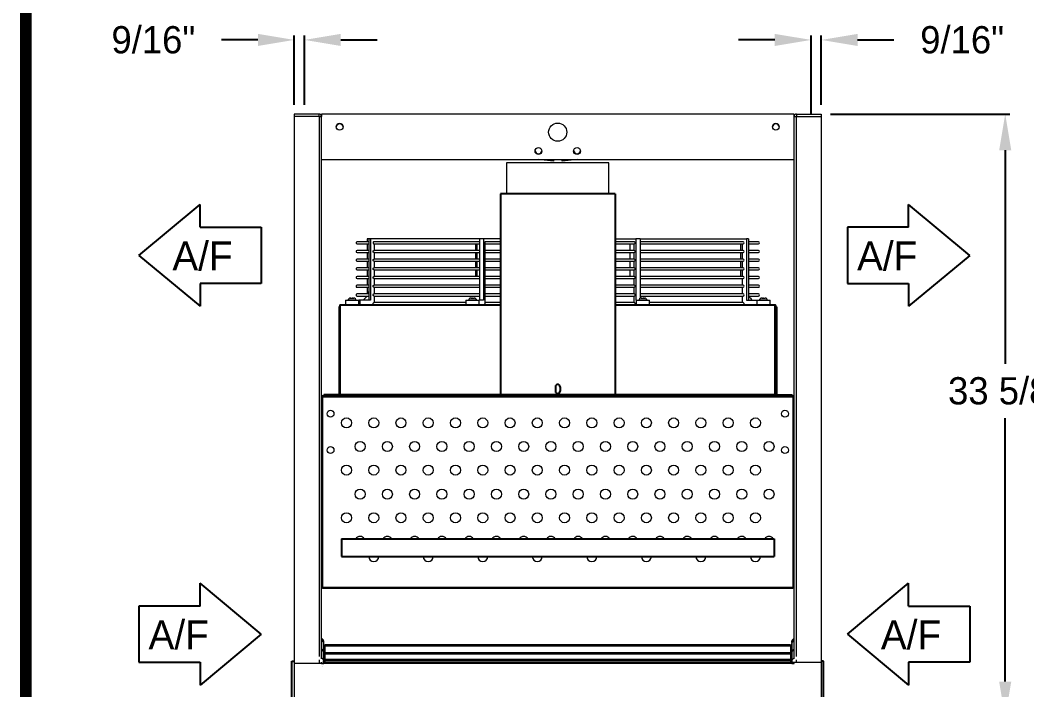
# Model space of a CAD drawing. Extents: x 6 to 271, y -23 to 146.
# Drawn here: x 10.7 to 66.1, y 44.9 to 81.7 of the extents above; entities that cross this region are included whole.
import ezdxf

# ---------------------------------------------------------------- set-up
doc = ezdxf.new("R2010")
doc.units = 0
doc.header["$MEASUREMENT"] = 0
doc.layers.get('0').update_dxf_attribs({"linetype": 'CONTINUOUS'})
doc.layers.get('Defpoints').update_dxf_attribs({"linetype": 'CONTINUOUS'})
doc.dimstyles.get("Standard").update_dxf_attribs({"dimtxt": 1.5, "dimasz": 2, "dimexe": 0.25, "dimexo": 0.5, "dimgap": 0.75, "dimtad": 0, "dimtih": 1, "dimtoh": 1, "dimdec": 4, "dimzin": 0, "dimdsep": 46, "dimlunit": 5, "dimtxsty": 'STANDARD', "dimcen": 0.125, "dimclrd": 1, "dimclre": 1, "dimclrt": 1, "dimadec": 0, "dimazin": 0, "dimtfac": 1, "dimtdec": 4, "dimtofl": 0, "dimtmove": 0, "dimatfit": 3, "dimfxl": 1, "dimfrac": 2, "dimtolj": 1, "dimtzin": 0, "dimarcsym": 0})

# ---------------------------------------------------------------- blocks, each defined once
blk = doc.blocks.new('Air Flow Arror')
for p, q in [((-1.543, 6.735), (-4.35, 3.368)), ((-1.543, 6.735), (1.263, 3.368)), ((-3.087, 3.368), (-4.35, 3.368)), ((-3.087, 3.368), (-3.087, 0)), ((0, 0), (0, 3.368)), ((0, 3.368), (1.263, 3.368)), ((-3.087, 0), (0, 0))]:
    blk.add_line(p, q)
blk.add_text('A/F', height=1.5938, rotation=90).set_placement((-0.712, 0.532))
blk = doc.blocks.new('099front')
at = {"color": 0, "ltscale": 7}
for p, q in [((59.351, 106.851), (53.039, 106.851)), ((53.039, 106.851), (53.039, 95.789)), ((59.351, 106.851), (59.351, 95.789)), ((56.07, 96.226), (56.07, 95.976)), ((56.32, 96.226), (56.32, 95.976)), ((53.039, 95.789), (59.351, 95.789))]:
    blk.add_line(p, q, dxfattribs=at)
for centre, start, end in [((56.195, 96.226), 0, 180), ((56.195, 95.976), 180, 0)]:
    blk.add_arc(centre, 0.125, start, end, dxfattribs=at)
blk = doc.blocks.new('*D24')
at = {"color": 7, "lineweight": -2}
for p, q in [((54.206, 77.078), (54.206, 80.907)), ((54.769, 77.078), (54.769, 80.907)), ((52.206, 80.657), (50.206, 80.657)), ((56.769, 80.657), (58.769, 80.657))]:
    blk.add_line(p, q, dxfattribs=at)
at = {"color": 7}
for points in [[(52.206, 80.99), (52.206, 80.324), (54.206, 80.657)], [(56.769, 80.99), (56.769, 80.324), (54.769, 80.657)]]:
    blk.add_solid(points, dxfattribs=at)
at = {"layer": 'Defpoints', "color": 0}
for p in [(54.206, 80.657), (54.206, 76.578), (54.769, 76.578)]:
    blk.add_point(p, dxfattribs=at)
at = {"color": 7, "insert": (62.519, 80.657), "char_height": 1.5, "attachment_point": 5}
blk.add_mtext('\\A1;9/16"', dxfattribs=at)
blk = doc.blocks.new('*D25')
at = {"color": 7, "lineweight": -2}
for p, q in [((25.769, 77.078), (25.769, 80.907)), ((26.331, 77.078), (26.331, 80.907)), ((23.769, 80.657), (21.769, 80.657)), ((28.331, 80.657), (30.331, 80.657))]:
    blk.add_line(p, q, dxfattribs=at)
at = {"color": 7}
for points in [[(23.769, 80.99), (23.769, 80.324), (25.769, 80.657)], [(28.331, 80.99), (28.331, 80.324), (26.331, 80.657)]]:
    blk.add_solid(points, dxfattribs=at)
at = {"layer": 'Defpoints', "color": 0}
for p in [(25.769, 80.657), (25.769, 76.578), (26.331, 76.578)]:
    blk.add_point(p, dxfattribs=at)
at = {"color": 7, "insert": (18.019, 80.657), "char_height": 1.5, "attachment_point": 5}
blk.add_mtext('\\A1;9/16"', dxfattribs=at)

msp = doc.modelspace()

# ---------------------------------------------------------------- linework, layer by layer
at = {"color": 0}
for p, q in [((54.20618, 76.57818), (54.20618, 77.71236)), ((55.26868, 76.57818), (65.13799, 76.57818)), ((64.88799, 74.57818), (64.88799, 62.82818)), ((17.2214, 68.79614), (20.58909, 71.60245)), ((20.58909, 70.33961), (20.58909, 71.60245)), ((20.58909, 70.33961), (23.95679, 70.33961)), ((23.95679, 70.33961), (23.95679, 67.25267)), ((17.2214, 68.79614), (20.58909, 65.98984)), ((23.95679, 67.25267), (20.58909, 67.25267)), ((20.58909, 67.25267), (20.58909, 65.98984)), ((64.88799, 45.32818), (64.88799, 59.82818)), ((28.36868, 53.19111), (52.16868, 53.19111)), ((28.36868, 53.19111), (28.36868, 52.21168)), ((52.16868, 53.19111), (52.16868, 52.21168)), ((28.36868, 52.21168), (52.16868, 52.21168)), ((56.20416, 47.93789), (59.57186, 50.7442)), ((59.57186, 49.48136), (59.57186, 50.7442)), ((59.57186, 49.48136), (62.93956, 49.48136)), ((62.93956, 49.48136), (62.93956, 46.39443)), ((56.20416, 47.93789), (59.57186, 45.13159)), ((25.64368, 43.45318), (25.64368, 46.45318)), ((25.64368, 46.45318), (25.76868, 46.45318)), ((54.89368, 46.45318), (54.76868, 46.45318)), ((54.89368, 43.45318), (54.89368, 46.45318)), ((62.93956, 46.39443), (59.57186, 46.39443)), ((59.57186, 46.39443), (59.57186, 45.13159))]:
    msp.add_line(p, q, dxfattribs=at)
at = {"color": 0, "linetype": 'Continuous', "lineweight": 15}
for p, q in [((25.76868, 76.57818), (25.76868, 76.44368)), ((27.13318, 76.57818), (25.76868, 76.57818)), ((27.13318, 76.44368), (25.76868, 76.44368)), ((25.76868, 76.44268), (25.76868, 43.46368)), ((27.13318, 76.44268), (25.76868, 76.44268)), ((27.13318, 76.44368), (27.13318, 76.57818)), ((27.13318, 76.44268), (27.26868, 76.44268)), ((27.13318, 76.44268), (27.13318, 46.71734)), ((53.26868, 76.57818), (27.26868, 76.57818)), ((27.26868, 76.57818), (27.26868, 76.44268)), ((27.26868, 46.58185), (27.26868, 76.44268)), ((53.26868, 76.44268), (53.26868, 76.57818)), ((53.26868, 76.44268), (53.40418, 76.44268)), ((53.26868, 46.58185), (53.26868, 76.44268)), ((53.40418, 76.57818), (53.40418, 76.44368)), ((53.40418, 76.57818), (54.76868, 76.57818)), ((53.40418, 76.44368), (54.76868, 76.44368)), ((53.40418, 76.44268), (54.76868, 76.44268)), ((53.40418, 46.71734), (53.40418, 76.44268)), ((54.76868, 76.57818), (54.76868, 76.44368)), ((54.76868, 76.44268), (54.76868, 43.46368)), ((27.26868, 74.07818), (53.26868, 74.07818)), ((43.08118, 73.88918), (37.45618, 73.88918)), ((40.02977, 73.98186), (39.195, 74.07818)), ((40.04088, 74.07818), (40.02977, 73.98186)), ((40.5076, 73.98186), (40.49648, 74.07818)), ((41.34236, 74.07818), (40.5076, 73.98186)), ((29.87504, 69.5483), (29.22857, 69.5483)), ((29.22857, 69.4283), (29.87504, 69.4283)), ((29.78166, 69.70318), (29.78166, 69.5483)), ((29.87504, 69.70318), (29.78166, 69.70318)), ((29.78166, 69.4283), (29.78166, 69.06963)), ((29.96841, 69.70318), (29.87504, 69.70318)), ((29.87504, 69.70318), (29.87504, 66.32218)), ((29.96841, 69.70318), (29.96841, 66.32218)), ((35.96349, 69.70318), (29.96841, 69.70318)), ((30.16482, 69.4283), (35.96349, 69.4283)), ((35.96349, 69.5483), (30.16488, 69.5483)), ((30.19384, 69.06963), (30.19384, 69.4283)), ((35.73807, 69.4283), (35.73807, 69.06963)), ((35.83144, 69.06963), (35.83144, 69.4283)), ((36.18892, 69.70318), (35.96349, 69.70318)), ((35.96349, 69.70318), (35.96349, 66.32218)), ((36.18892, 69.70318), (36.18892, 66.32218)), ((37.11243, 69.70318), (36.18892, 69.70318)), ((36.27027, 69.4283), (37.11243, 69.4283)), ((37.11243, 69.5483), (36.2704, 69.5483)), ((36.28229, 69.06963), (36.28229, 69.4283)), ((43.42493, 69.70318), (44.57387, 69.70318)), ((44.49355, 69.5483), (43.42493, 69.5483)), ((43.42493, 69.4283), (44.49355, 69.4283)), ((44.25507, 69.06963), (44.25507, 69.4283)), ((44.4805, 69.06963), (44.4805, 69.4283)), ((44.57387, 69.70318), (44.57387, 66.32218)), ((44.7993, 69.70318), (44.57387, 69.70318)), ((44.7993, 69.70318), (44.7993, 66.43027)), ((44.7993, 69.70318), (50.66233, 69.70318)), ((50.46842, 69.5483), (44.7993, 69.5483)), ((44.7993, 69.4283), (50.46842, 69.4283)), ((50.34352, 69.06963), (50.34352, 69.4283)), ((50.4369, 69.06963), (50.4369, 69.4283)), ((50.66233, 69.70318), (50.66233, 66.32218)), ((50.7557, 69.70318), (50.66233, 69.70318)), ((50.7557, 69.70318), (50.7557, 66.32218)), ((51.3088, 69.5483), (50.7557, 69.5483)), ((50.7557, 69.4283), (51.3088, 69.4283)), ((29.87504, 69.06963), (29.22857, 69.06963)), ((29.22857, 68.94963), (29.87504, 68.94963)), ((29.78166, 68.94963), (29.78166, 68.59096)), ((30.16482, 68.94963), (35.96349, 68.94963)), ((35.96349, 69.06963), (30.16488, 69.06963)), ((30.19384, 68.59096), (30.19384, 68.94963)), ((35.73807, 68.94963), (35.73807, 68.59096)), ((35.83144, 68.59096), (35.83144, 68.94963)), ((36.27027, 68.94963), (37.11243, 68.94963)), ((37.11243, 69.06963), (36.2704, 69.06963)), ((36.28229, 68.59096), (36.28229, 68.94963)), ((44.49355, 69.06963), (43.42493, 69.06963)), ((43.42493, 68.94963), (44.49355, 68.94963)), ((44.25507, 68.59096), (44.25507, 68.94963)), ((44.4805, 68.59096), (44.4805, 68.94963)), ((50.46842, 69.06963), (44.7993, 69.06963)), ((44.7993, 68.94963), (50.46842, 68.94963)), ((50.34352, 68.59096), (50.34352, 68.94963)), ((50.4369, 68.59096), (50.4369, 68.94963)), ((51.3088, 69.06963), (50.7557, 69.06963)), ((50.7557, 68.94963), (51.3088, 68.94963)), ((29.87504, 68.59096), (29.22857, 68.59096)), ((29.22857, 68.47097), (29.87504, 68.47097)), ((29.78166, 68.47097), (29.78166, 68.1123)), ((30.16482, 68.47097), (35.96349, 68.47097)), ((35.96349, 68.59096), (30.16488, 68.59096)), ((30.19384, 68.1123), (30.19384, 68.47097)), ((35.73807, 68.47097), (35.73807, 68.1123)), ((35.83144, 68.1123), (35.83144, 68.47097)), ((36.27027, 68.47097), (37.11243, 68.47097)), ((37.11243, 68.59096), (36.2704, 68.59096)), ((36.28229, 68.1123), (36.28229, 68.47097)), ((44.49355, 68.59096), (43.42493, 68.59096)), ((43.42493, 68.47097), (44.49355, 68.47097)), ((44.25507, 68.1123), (44.25507, 68.47097)), ((44.4805, 68.1123), (44.4805, 68.47097)), ((50.46842, 68.59096), (44.7993, 68.59096)), ((44.7993, 68.47097), (50.46842, 68.47097)), ((50.34352, 68.1123), (50.34352, 68.47097)), ((50.4369, 68.1123), (50.4369, 68.47097)), ((51.3088, 68.59096), (50.7557, 68.59096)), ((50.7557, 68.47097), (51.3088, 68.47097)), ((29.87504, 68.1123), (29.22857, 68.1123)), ((29.22857, 67.9923), (29.87504, 67.9923)), ((29.87504, 67.63363), (29.22857, 67.63363)), ((29.78166, 67.9923), (29.78166, 67.63363)), ((30.16482, 67.9923), (35.96349, 67.9923)), ((35.96349, 68.1123), (30.16488, 68.1123)), ((35.96349, 67.63363), (30.16488, 67.63363)), ((30.19384, 67.63363), (30.19384, 67.9923)), ((35.73807, 67.9923), (35.73807, 67.63363)), ((35.83144, 67.63363), (35.83144, 67.9923)), ((36.27027, 67.9923), (37.11243, 67.9923)), ((37.11243, 68.1123), (36.2704, 68.1123)), ((37.11243, 67.63363), (36.2704, 67.63363)), ((36.28229, 67.63363), (36.28229, 67.9923)), ((44.49355, 68.1123), (43.42493, 68.1123)), ((43.42493, 67.9923), (44.49355, 67.9923)), ((44.49355, 67.63363), (43.42493, 67.63363)), ((44.25507, 67.63363), (44.25507, 67.9923)), ((44.4805, 67.63363), (44.4805, 67.9923)), ((50.46842, 68.1123), (44.7993, 68.1123)), ((44.7993, 67.9923), (50.46842, 67.9923)), ((50.46842, 67.63363), (44.7993, 67.63363)), ((50.34352, 67.63363), (50.34352, 67.9923)), ((50.4369, 67.63363), (50.4369, 67.9923)), ((51.3088, 68.1123), (50.7557, 68.1123)), ((50.7557, 67.9923), (51.3088, 67.9923)), ((51.3088, 67.63363), (50.7557, 67.63363)), ((29.22857, 67.51363), (29.87504, 67.51363)), ((29.87504, 67.15497), (29.22857, 67.15497)), ((29.22857, 67.03497), (29.87504, 67.03497)), ((29.78166, 67.51363), (29.78166, 67.15497)), ((29.78166, 67.03497), (29.78166, 66.6763)), ((30.16482, 67.51363), (35.96349, 67.51363)), ((30.16482, 67.03497), (35.96349, 67.03497)), ((35.96349, 67.15497), (30.16488, 67.15497)), ((30.19384, 67.15497), (30.19384, 67.51363)), ((30.19384, 66.6763), (30.19384, 67.03497)), ((36.27027, 67.51363), (37.11243, 67.51363)), ((36.27027, 67.03497), (37.11243, 67.03497)), ((37.11243, 67.15497), (36.2704, 67.15497)), ((36.28229, 67.15497), (36.28229, 67.51363)), ((36.28229, 66.6763), (36.28229, 67.03497)), ((43.42493, 67.51363), (44.49355, 67.51363)), ((44.49355, 67.15497), (43.42493, 67.15497)), ((43.42493, 67.03497), (44.49355, 67.03497)), ((44.4805, 67.15497), (44.4805, 67.51363)), ((44.4805, 66.6763), (44.4805, 67.03497)), ((44.7993, 67.51363), (50.46842, 67.51363)), ((50.46842, 67.15497), (44.7993, 67.15497)), ((44.7993, 67.03497), (50.46842, 67.03497)), ((50.4369, 67.15497), (50.4369, 67.51363)), ((50.4369, 66.6763), (50.4369, 67.03497)), ((50.7557, 67.51363), (51.3088, 67.51363)), ((51.3088, 67.15497), (50.7557, 67.15497)), ((50.7557, 67.03497), (51.3088, 67.03497)), ((29.87504, 66.6763), (29.22857, 66.6763)), ((29.22857, 66.5563), (29.87504, 66.5563)), ((30.16482, 66.5563), (35.96349, 66.5563)), ((35.96349, 66.6763), (30.16488, 66.6763)), ((30.19384, 66.19764), (30.19384, 66.5563)), ((36.27027, 66.5563), (37.11243, 66.5563)), ((37.11243, 66.6763), (36.2704, 66.6763)), ((36.28229, 66.19764), (36.28229, 66.5563)), ((44.49355, 66.6763), (43.42493, 66.6763)), ((43.42493, 66.5563), (44.49355, 66.5563)), ((44.4805, 66.19764), (44.4805, 66.5563)), ((50.46842, 66.6763), (44.7993, 66.6763)), ((44.7993, 66.5563), (50.46842, 66.5563)), ((50.4369, 66.19764), (50.4369, 66.5563)), ((51.3088, 66.6763), (50.7557, 66.6763)), ((50.7557, 66.5563), (51.3088, 66.5563)), ((28.26868, 65.95318), (28.21868, 65.95318)), ((28.21868, 65.95318), (28.21868, 61.12918)), ((28.26868, 66.02718), (28.26868, 66.02938)), ((28.31868, 66.02718), (28.26868, 66.02718)), ((28.26868, 66.02718), (28.26868, 66.02618)), ((28.26868, 66.02618), (28.26868, 65.95318)), ((28.26868, 65.95318), (28.26868, 61.12918)), ((28.31748, 66.07818), (28.31968, 66.07818)), ((37.11243, 66.07818), (28.31968, 66.07818)), ((28.31968, 66.02718), (28.31968, 66.07818)), ((37.11243, 66.02718), (28.31968, 66.02718)), ((28.31968, 61.12918), (28.31968, 66.02718)), ((28.58216, 66.32218), (29.09237, 66.32218)), ((29.16991, 66.32318), (28.73241, 66.32318)), ((28.85641, 66.44718), (28.85656, 66.44718)), ((28.85929, 66.44718), (28.85656, 66.44718)), ((28.85929, 66.44718), (28.8698, 66.44718)), ((28.88048, 66.44718), (28.8698, 66.44718)), ((28.88048, 66.44718), (28.95652, 66.44718)), ((28.96807, 66.44718), (28.95652, 66.44718)), ((28.97435, 66.44718), (28.96807, 66.44718)), ((28.97435, 66.44718), (28.99972, 66.44718)), ((29.01426, 66.44718), (28.99972, 66.44718)), ((29.01426, 66.44718), (29.04591, 66.44718)), ((29.09237, 66.32218), (29.32016, 66.32218)), ((29.38544, 66.32218), (29.32016, 66.32218)), ((29.38544, 66.32218), (29.38544, 66.07818)), ((29.96841, 66.32218), (29.38544, 66.32218)), ((35.21181, 66.19764), (30.16488, 66.19764)), ((35.21181, 66.32218), (35.72202, 66.32218)), ((35.79956, 66.32318), (35.36206, 66.32318)), ((35.48606, 66.44718), (35.51771, 66.44718)), ((35.53225, 66.44718), (35.51771, 66.44718)), ((35.53225, 66.44718), (35.55762, 66.44718)), ((35.5639, 66.44718), (35.55762, 66.44718)), ((35.57545, 66.44718), (35.5639, 66.44718)), ((35.57545, 66.44718), (35.65149, 66.44718)), ((35.66217, 66.44718), (35.65149, 66.44718)), ((35.66217, 66.44718), (35.67268, 66.44718)), ((35.67541, 66.44718), (35.67268, 66.44718)), ((35.67541, 66.44718), (35.67556, 66.44718)), ((35.72202, 66.32218), (35.94981, 66.32218)), ((36.18892, 66.32218), (35.94981, 66.32218)), ((37.11243, 66.19764), (36.2704, 66.19764)), ((44.49355, 66.19764), (43.42493, 66.19764)), ((52.21768, 66.07818), (43.42493, 66.07818)), ((52.21768, 66.02718), (43.42493, 66.02718)), ((44.57387, 66.32218), (44.58755, 66.32218)), ((44.58755, 66.32218), (45.09776, 66.32218)), ((44.75445, 66.32318), (44.7378, 66.32318)), ((45.1753, 66.32318), (44.75445, 66.32318)), ((44.8618, 66.44718), (44.86196, 66.44718)), ((44.86469, 66.44718), (44.86196, 66.44718)), ((44.86469, 66.44718), (44.87519, 66.44718)), ((44.88587, 66.44718), (44.87519, 66.44718)), ((44.88587, 66.44718), (44.96191, 66.44718)), ((44.97347, 66.44718), (44.96191, 66.44718)), ((44.97975, 66.44718), (44.97347, 66.44718)), ((44.97975, 66.44718), (45.00511, 66.44718)), ((45.01965, 66.44718), (45.00511, 66.44718)), ((45.01965, 66.44718), (45.0513, 66.44718)), ((45.09776, 66.32218), (45.32555, 66.32218)), ((50.46842, 66.19764), (45.32555, 66.19764)), ((50.66233, 66.32218), (51.21721, 66.32218)), ((51.21721, 66.32218), (51.72742, 66.32218)), ((51.50249, 66.32318), (51.36746, 66.32318)), ((51.49146, 66.44718), (51.5231, 66.44718)), ((51.80496, 66.32318), (51.50249, 66.32318)), ((51.53764, 66.44718), (51.5231, 66.44718)), ((51.53764, 66.44718), (51.56301, 66.44718)), ((51.56929, 66.44718), (51.56301, 66.44718)), ((51.58085, 66.44718), (51.56929, 66.44718)), ((51.58085, 66.44718), (51.65689, 66.44718)), ((51.66757, 66.44718), (51.65689, 66.44718)), ((51.66757, 66.44718), (51.67807, 66.44718)), ((51.6808, 66.44718), (51.67807, 66.44718)), ((51.6808, 66.44718), (51.68096, 66.44718)), ((51.72742, 66.32218), (51.95521, 66.32218)), ((52.21768, 66.02718), (52.21768, 66.07818)), ((52.21768, 66.07818), (52.21988, 66.07818)), ((52.21768, 61.12918), (52.21768, 66.02718)), ((52.21868, 66.02718), (52.26868, 66.02718)), ((52.26868, 66.02938), (52.26868, 66.02718)), ((52.26868, 66.02618), (52.26868, 66.02718)), ((52.26868, 66.02618), (52.26868, 65.95318)), ((52.26868, 65.95318), (52.26868, 61.12918)), ((52.26868, 65.95318), (52.31868, 65.95318)), ((52.31868, 65.95318), (52.31868, 61.12918)), ((27.26868, 61.01468), (27.33268, 61.01468)), ((27.33168, 61.01418), (27.26868, 61.01418)), ((27.33168, 61.01418), (27.33168, 50.51718)), ((27.33168, 61.01418), (27.33268, 61.01418)), ((27.33218, 61.07818), (27.33218, 61.01568)), ((27.33218, 61.07818), (28.20518, 61.07818)), ((27.33218, 61.01568), (28.20518, 61.01568)), ((27.33268, 61.01418), (27.33268, 61.01518)), ((27.33268, 61.01518), (28.33118, 61.01518)), ((27.33268, 61.01418), (27.33268, 50.51718)), ((27.33268, 61.01418), (53.20468, 61.01418)), ((27.39368, 61.12818), (27.39368, 61.07818)), ((28.21768, 61.12818), (27.39368, 61.12818)), ((28.21768, 61.07818), (28.20518, 61.07818)), ((28.20518, 61.01568), (28.20518, 61.07818)), ((28.21768, 61.07818), (28.21768, 61.12818)), ((28.21868, 61.12918), (28.26868, 61.12918)), ((28.31968, 61.12918), (28.26868, 61.12918)), ((28.26868, 61.07818), (28.26868, 61.01418)), ((28.26868, 61.07818), (28.31968, 61.07818)), ((28.31968, 61.12918), (28.31968, 61.12818)), ((52.21768, 61.12918), (28.31968, 61.12918)), ((28.31968, 61.07818), (28.31968, 61.12818)), ((28.31968, 61.12818), (52.21768, 61.12818)), ((28.31968, 61.07818), (28.33118, 61.07818)), ((28.33118, 61.01518), (28.33118, 61.07818)), ((28.33118, 61.07818), (52.20618, 61.07818)), ((52.20618, 61.07818), (52.21768, 61.07818)), ((52.20618, 61.07818), (52.20618, 61.01518)), ((52.20618, 61.01518), (53.20468, 61.01518)), ((52.21768, 61.12818), (52.21768, 61.12918)), ((52.26868, 61.12918), (52.21768, 61.12918)), ((52.21768, 61.07818), (52.21768, 61.12818)), ((52.21768, 61.07818), (52.26868, 61.07818)), ((52.26868, 61.12918), (52.31868, 61.12918)), ((52.26868, 61.07818), (52.26868, 61.01418)), ((52.31968, 61.12818), (52.31968, 61.07818)), ((52.31968, 61.12818), (53.14368, 61.12818)), ((52.31968, 61.07818), (52.33218, 61.07818)), ((52.33218, 61.07818), (52.33218, 61.01568)), ((53.20518, 61.07818), (52.33218, 61.07818)), ((53.20518, 61.01568), (52.33218, 61.01568)), ((53.14368, 61.12818), (53.14368, 61.07818)), ((53.20468, 61.01518), (53.20468, 61.01418)), ((53.20468, 61.01468), (53.26868, 61.01468)), ((53.20468, 61.01418), (53.20468, 50.51718)), ((53.20468, 61.01418), (53.20568, 61.01418)), ((53.20518, 61.01568), (53.20518, 61.07818)), ((53.20568, 61.01418), (53.20568, 50.51718)), ((53.26868, 61.01418), (53.20568, 61.01418)), ((27.33168, 50.51718), (27.26868, 50.51718)), ((27.33168, 50.51718), (27.33268, 50.51718)), ((27.33268, 50.51718), (27.33268, 50.51618)), ((27.33268, 50.51718), (53.20468, 50.51718)), ((27.33268, 50.45318), (27.33268, 50.51618)), ((53.20468, 50.51618), (27.33268, 50.51618)), ((53.20468, 50.45318), (27.33268, 50.45318)), ((53.20468, 50.51618), (53.20468, 50.51718)), ((53.20468, 50.51718), (53.20568, 50.51718)), ((53.20468, 50.45318), (53.20468, 50.51618)), ((53.26868, 50.51718), (53.20568, 50.51718)), ((27.26868, 47.70993), (27.37508, 47.60354)), ((53.26868, 47.70993), (53.16228, 47.60354)), ((27.37508, 47.52055), (27.26868, 47.62694)), ((27.26868, 47.58185), (27.37508, 47.47547)), ((27.37508, 47.02055), (27.26868, 47.12694)), ((27.3749, 47.47565), (27.39368, 47.47565)), ((27.37508, 47.52055), (27.37508, 47.60354)), ((27.37508, 47.02055), (27.37508, 47.47547)), ((27.39368, 47.47565), (27.39368, 47.55865)), ((27.39368, 47.43057), (27.39368, 47.47565)), ((27.39368, 46.97565), (27.39368, 47.43057)), ((27.39468, 47.55865), (27.39468, 47.55762)), ((27.39468, 46.96752), (27.39468, 47.55762)), ((53.07968, 47.34963), (27.45768, 47.34963)), ((27.45768, 47.34963), (27.45768, 47.34248)), ((53.07968, 47.34248), (27.45768, 47.34248)), ((27.45768, 47.34248), (27.45768, 47.27744)), ((53.07968, 47.27744), (27.45768, 47.27744)), ((27.45768, 47.27744), (27.45768, 46.96648)), ((53.07968, 47.34963), (53.07968, 47.34248)), ((53.07968, 47.34248), (53.07968, 47.27744)), ((53.07968, 47.27744), (53.07968, 46.91848)), ((53.14368, 47.28564), (53.08068, 47.28564)), ((53.08068, 47.27849), (53.08068, 47.28564)), ((53.08068, 47.27849), (53.14368, 47.27849)), ((53.14268, 47.55865), (53.14268, 47.55762)), ((53.14268, 47.55762), (53.14268, 47.28564)), ((53.14368, 47.47565), (53.14368, 47.55865)), ((53.14368, 47.47565), (53.16247, 47.47565)), ((53.14368, 47.47565), (53.14368, 47.43057)), ((53.14368, 46.97565), (53.14368, 47.43057)), ((53.16228, 47.52055), (53.26868, 47.62694)), ((53.16228, 47.52055), (53.16228, 47.60354)), ((53.26868, 47.58185), (53.16228, 47.47547)), ((53.16228, 47.02055), (53.16228, 47.47547)), ((53.16228, 47.02055), (53.26868, 47.12694)), ((27.13318, 46.52957), (27.13318, 46.33221)), ((27.26868, 47.08185), (27.37508, 46.97547)), ((27.37508, 46.52055), (27.26868, 46.62694)), ((27.3749, 46.97565), (27.39368, 46.97565)), ((27.37508, 46.52055), (27.37508, 46.97547)), ((27.39368, 46.93057), (27.39368, 46.97565)), ((27.39368, 46.96752), (27.45768, 46.96752)), ((27.39368, 46.96648), (27.45768, 46.96648)), ((27.39368, 46.47565), (27.39368, 46.93057)), ((27.39368, 46.53637), (27.45768, 46.53637)), ((27.39368, 46.53534), (27.45768, 46.53534)), ((53.07968, 46.91848), (27.45768, 46.91848)), ((27.45768, 46.91848), (27.45768, 46.91133)), ((53.07968, 46.91133), (27.45768, 46.91133)), ((27.45768, 46.91133), (27.45768, 46.84629)), ((53.07968, 46.84629), (27.45768, 46.84629)), ((27.45768, 46.84629), (27.45768, 46.54635)), ((53.07968, 46.54635), (27.45768, 46.54635)), ((27.45768, 46.54635), (27.45768, 46.5392)), ((53.07968, 46.5392), (27.45768, 46.5392)), ((27.45768, 46.5392), (27.45768, 46.47416)), ((53.07968, 46.91848), (53.07968, 46.91133)), ((53.07968, 46.91133), (53.07968, 46.84629)), ((53.07968, 46.84629), (53.07968, 46.54635)), ((53.07968, 46.54635), (53.07968, 46.5392)), ((53.07968, 46.5392), (53.07968, 46.47416)), ((53.14368, 46.85449), (53.08068, 46.85449)), ((53.08068, 46.84734), (53.08068, 46.85449)), ((53.08068, 46.84734), (53.14368, 46.84734)), ((53.14368, 46.97565), (53.16247, 46.97565)), ((53.14368, 46.97565), (53.14368, 46.93057)), ((53.14368, 46.47565), (53.14368, 46.93057)), ((53.26868, 47.08185), (53.16228, 46.97547)), ((53.16228, 46.52055), (53.16228, 46.97547)), ((53.16228, 46.52055), (53.26868, 46.62694)), ((53.40418, 46.37117), (53.40418, 46.52957)), ((53.14268, 46.33221), (25.76868, 46.33221)), ((27.26868, 46.33016), (27.26868, 46.39409)), ((27.26868, 46.33016), (27.31868, 46.33016)), ((27.31868, 46.33016), (27.31868, 46.3441)), ((27.31868, 46.16424), (27.31968, 46.16424)), ((27.31868, 46.1632), (27.31968, 46.1632)), ((53.21768, 46.33098), (27.31968, 46.33098)), ((27.31968, 46.33016), (27.31968, 46.33098)), ((53.21768, 46.33016), (27.31968, 46.33016)), ((27.33089, 46.33189), (27.37508, 46.37608)), ((27.33118, 46.33119), (27.39368, 46.33119)), ((27.33118, 46.33119), (27.33118, 46.33098)), ((27.3749, 46.47565), (27.39368, 46.47565)), ((27.37508, 46.37608), (27.37508, 46.47547)), ((27.39368, 46.43057), (27.39368, 46.47565)), ((27.39368, 46.33119), (27.39368, 46.43057)), ((27.39368, 46.33119), (27.39368, 46.33098)), ((27.39468, 46.33119), (27.39468, 46.33221)), ((53.14268, 46.33119), (27.39468, 46.33119)), ((27.39468, 46.33119), (27.39468, 46.33098)), ((53.07968, 46.47416), (27.45768, 46.47416)), ((27.45768, 46.47416), (27.45768, 46.37832)), ((53.07968, 46.37832), (27.45768, 46.37832)), ((27.45768, 46.37832), (27.45768, 46.37117)), ((54.76868, 46.37117), (27.45768, 46.37117)), ((27.45768, 46.37117), (27.45768, 46.33221)), ((53.07968, 46.47416), (53.07968, 46.37832)), ((53.07968, 46.37832), (53.07968, 46.37117)), ((53.07968, 46.37117), (53.07968, 46.33221)), ((53.14368, 46.48236), (53.08068, 46.48236)), ((53.08068, 46.47521), (53.08068, 46.48236)), ((53.08068, 46.47521), (53.14368, 46.47521)), ((53.14268, 46.33119), (53.14268, 46.33221)), ((53.14268, 46.33098), (53.14268, 46.33119)), ((53.14368, 46.47565), (53.16247, 46.47565)), ((53.14368, 46.47565), (53.14368, 46.43057)), ((53.14368, 46.33119), (53.14368, 46.43057)), ((53.14368, 46.33119), (53.20618, 46.33119)), ((53.14368, 46.33098), (53.14368, 46.33119)), ((53.16228, 46.37608), (53.16228, 46.47547)), ((53.20647, 46.33189), (53.16228, 46.37608)), ((53.20618, 46.33098), (53.20618, 46.33119)), ((53.21768, 46.3431), (53.21768, 46.33098)), ((53.21768, 46.33016), (53.21768, 46.33098)), ((53.21868, 46.33016), (53.21868, 46.3441)), ((53.21868, 46.33016), (53.26868, 46.33016)), ((53.26868, 46.33016), (53.26868, 46.39409))]:
    msp.add_line(p, q, dxfattribs=at)
at = {"color": 0, "const_width": 0.63999}
msp.add_lwpolyline([(11.00839, -18.24898), (267.00583, -18.24898), (267.00583, 141.74942), (11.00839, 141.74942), (11.00839, -18.24898)], dxfattribs=at)
at = {"color": 0, "linetype": 'Continuous', "lineweight": 15, "flags": 128}
for points in [[(44.49355, 69.5483), (44.49361, 69.5483), (44.50288, 69.54312), (44.51056, 69.52859), (44.51534, 69.50719), (44.51641, 69.48257), (44.51357, 69.45892), (44.50732, 69.44028), (44.49872, 69.42984), (44.49355, 69.4283)], [(44.49355, 69.06963), (44.4978, 69.06859), (44.50617, 69.05976), (44.51259, 69.04318), (44.51606, 69.02142), (44.51606, 68.99784), (44.51259, 68.97608), (44.50617, 68.9595), (44.4978, 68.95067), (44.49355, 68.94963)], [(44.49355, 68.59096), (44.4978, 68.58993), (44.50617, 68.58109), (44.51259, 68.56451), (44.51606, 68.54275), (44.51606, 68.51917), (44.51259, 68.49742), (44.50617, 68.48084), (44.4978, 68.472), (44.49355, 68.47097)], [(44.49355, 68.1123), (44.4978, 68.11126), (44.50617, 68.10242), (44.51259, 68.08585), (44.51606, 68.06409), (44.51606, 68.04051), (44.51259, 68.01875), (44.50617, 68.00217), (44.4978, 67.99334), (44.49355, 67.9923)], [(44.49355, 67.63363), (44.4978, 67.63259), (44.50617, 67.62376), (44.51259, 67.60718), (44.51606, 67.58542), (44.51606, 67.56184), (44.51259, 67.54008), (44.50617, 67.52351), (44.4978, 67.51467), (44.49355, 67.51363)], [(44.49355, 67.15497), (44.4978, 67.15393), (44.50617, 67.14509), (44.51259, 67.12852), (44.51606, 67.10676), (44.51606, 67.08318), (44.51259, 67.06142), (44.50617, 67.04484), (44.4978, 67.03601), (44.49355, 67.03497)], [(29.87504, 66.8211), (29.83648, 66.70485), (29.82451, 66.6763)], [(44.49355, 66.6763), (44.4978, 66.67526), (44.50617, 66.66643), (44.51259, 66.64985), (44.51606, 66.62809), (44.51606, 66.60451), (44.51259, 66.58275), (44.50617, 66.56618), (44.4978, 66.55734), (44.49355, 66.5563)], [(44.49355, 66.19764), (44.49806, 66.19647), (44.5065, 66.18719), (44.51288, 66.17004), (44.51618, 66.14774), (44.5159, 66.12383), (44.5145, 66.11306)]]:
    msp.add_lwpolyline(points, dxfattribs=at)
at = {"color": 0, "linetype": 'Continuous', "lineweight": 15}
for centre, radius in [((28.26868, 75.87789), 0.1875), ((40.26868, 75.57818), 0.5), ((52.26868, 75.87789), 0.1875), ((39.20757, 74.54061), 0.1875), ((41.32979, 74.54061), 0.1875), ((27.76868, 60.07818), 0.1875), ((28.64368, 59.57068), 0.275), ((30.14368, 59.57068), 0.275), ((31.64368, 59.57068), 0.275), ((33.14368, 59.57068), 0.275), ((34.64368, 59.57068), 0.275), ((36.14368, 59.57068), 0.275), ((37.64368, 59.57068), 0.275), ((39.14368, 59.57068), 0.275), ((40.64368, 59.57068), 0.275), ((42.14368, 59.57068), 0.275), ((43.64368, 59.57068), 0.275), ((45.14368, 59.57068), 0.275), ((46.64368, 59.57068), 0.275), ((48.14368, 59.57068), 0.275), ((49.64368, 59.57068), 0.275), ((51.14368, 59.57068), 0.275), ((52.76868, 60.07818), 0.1875), ((27.76868, 58.07818), 0.1875), ((29.39368, 58.27168), 0.275), ((30.89368, 58.27168), 0.275), ((32.39368, 58.27168), 0.275), ((33.89368, 58.27168), 0.275), ((35.39368, 58.27168), 0.275), ((36.89368, 58.27168), 0.275), ((38.39368, 58.27168), 0.275), ((39.89368, 58.27168), 0.275), ((41.39368, 58.27168), 0.275), ((42.89368, 58.27168), 0.275), ((44.39368, 58.27168), 0.275), ((45.89368, 58.27168), 0.275), ((47.39368, 58.27168), 0.275), ((48.89368, 58.27168), 0.275), ((50.39368, 58.27168), 0.275), ((51.89368, 58.27168), 0.275), ((52.76868, 58.07818), 0.1875), ((28.64368, 56.97268), 0.275), ((30.14368, 56.97268), 0.275), ((31.64368, 56.97268), 0.275), ((33.14368, 56.97268), 0.275), ((34.64368, 56.97268), 0.275), ((36.14368, 56.97268), 0.275), ((37.64368, 56.97268), 0.275), ((39.14368, 56.97268), 0.275), ((40.64368, 56.97268), 0.275), ((42.14368, 56.97268), 0.275), ((43.64368, 56.97268), 0.275), ((45.14368, 56.97268), 0.275), ((46.64368, 56.97268), 0.275), ((48.14368, 56.97268), 0.275), ((49.64368, 56.97268), 0.275), ((51.14368, 56.97268), 0.275), ((29.39368, 55.64668), 0.275), ((30.89368, 55.64668), 0.275), ((32.39368, 55.64668), 0.275), ((33.89368, 55.64668), 0.275), ((35.39368, 55.64668), 0.275), ((36.89368, 55.64668), 0.275), ((38.39368, 55.64668), 0.275), ((39.89368, 55.64668), 0.275), ((41.39368, 55.64668), 0.275), ((42.89368, 55.64668), 0.275), ((44.39368, 55.64668), 0.275), ((45.89368, 55.64668), 0.275), ((47.39368, 55.64668), 0.275), ((48.89368, 55.64668), 0.275), ((50.39368, 55.64668), 0.275), ((51.89368, 55.64668), 0.275), ((28.64368, 54.34768), 0.275), ((30.14368, 54.34768), 0.275), ((31.64368, 54.34768), 0.275), ((33.14368, 54.34768), 0.275), ((34.64368, 54.34768), 0.275), ((36.14368, 54.34768), 0.275), ((37.64368, 54.34768), 0.275), ((39.14368, 54.34768), 0.275), ((40.64368, 54.34768), 0.275), ((42.14368, 54.34768), 0.275), ((43.64368, 54.34768), 0.275), ((45.14368, 54.34768), 0.275), ((46.64368, 54.34768), 0.275), ((48.14368, 54.34768), 0.275), ((49.64368, 54.34768), 0.275), ((51.14368, 54.34768), 0.275)]:
    msp.add_circle(centre, radius, dxfattribs=at)
for centre, radius, start, end in [((27.13318, 76.44268), 0.1355, 0, 90), ((27.13318, 76.44268), 0.001, 0, 90), ((53.40418, 76.44268), 0.1355, 90, 180), ((53.40418, 76.44268), 0.001, 90, 180), ((28.26868, 75.84223), 0.1875, 5.456907, 174.543093), ((52.26868, 75.84223), 0.1875, 5.456907, 174.543093), ((39.20801, 74.58), 0.1875, 185.39537, 353.33583), ((41.32936, 74.58), 0.1875, 186.66417, 354.60463), ((29.22857, 69.4883), 0.06, 90, 270), ((50.46525, 69.4883), 0.06008, 273.026422, 86.973578), ((51.3088, 69.4883), 0.06, 270, 90), ((29.22857, 69.00963), 0.06, 90, 270), ((50.46512, 69.00963), 0.06009, 273.144993, 86.855007), ((51.3088, 69.00963), 0.06, 270, 90), ((29.22857, 68.53096), 0.06, 90, 270), ((50.46512, 68.53096), 0.06009, 273.143432, 86.856568), ((51.3088, 68.53096), 0.06, 270, 90), ((29.22857, 68.0523), 0.06, 90, 270), ((29.22857, 67.57363), 0.06, 90, 270), ((50.46512, 68.0523), 0.06009, 273.144993, 86.855007), ((50.46512, 67.57363), 0.06009, 273.143432, 86.856568), ((51.3088, 68.0523), 0.06, 270, 90), ((51.3088, 67.57363), 0.06, 270, 90), ((29.22857, 67.09497), 0.06, 90, 270), ((50.46512, 67.09497), 0.06009, 273.144993, 86.855007), ((51.3088, 67.09497), 0.06, 270, 90), ((29.22857, 66.6163), 0.06, 90, 270), ((28.90838, 67.07718), 1, 310.97463, 328.608789), ((50.46512, 66.6163), 0.06009, 273.144993, 86.855007), ((51.62898, 67.07718), 1, 211.391211, 229.02537), ((51.3088, 66.6163), 0.06, 270, 90), ((28.31748, 66.02938), 0.0488, 90, 180), ((28.85641, 66.32318), 0.124, 90, 180), ((29.04591, 66.32318), 0.124, 0, 90), ((35.48606, 66.32318), 0.124, 90, 180), ((35.67556, 66.32318), 0.124, 0, 90), ((44.8618, 66.32318), 0.124, 90, 180), ((45.0513, 66.32318), 0.124, 0, 90), ((50.46493, 66.13815), 0.05959, 335.099511, 86.648296), ((51.49146, 66.32318), 0.124, 90, 180), ((51.68096, 66.32318), 0.124, 0, 90), ((52.21988, 66.02938), 0.0488, 0, 90), ((27.33218, 61.01468), 0.0635, 90, 180), ((27.33218, 61.01468), 0.001, 90, 180), ((28.20518, 61.01468), 0.0635, 0, 90), ((28.20518, 61.01468), 0.001, 30, 90), ((28.21768, 61.12918), 0.001, 270, 0), ((28.21768, 61.12918), 0.051, 270, 0), ((52.31968, 61.12918), 0.051, 180, 270), ((52.33218, 61.01468), 0.0635, 90, 180), ((52.31968, 61.12918), 0.001, 180, 270), ((52.33218, 61.01468), 0.001, 90, 150), ((53.20518, 61.01468), 0.0635, 0, 90), ((53.20518, 61.01468), 0.001, 0, 90), ((29.39368, 53.04868), 0.275, 31.192083, 148.807917), ((30.89368, 53.04868), 0.275, 31.192083, 148.807917), ((32.39368, 53.04868), 0.275, 31.192083, 148.807917), ((33.89368, 53.04868), 0.275, 31.192083, 148.807917), ((35.39368, 53.04868), 0.275, 31.192083, 148.807917), ((36.89368, 53.04868), 0.275, 31.192083, 148.807917), ((38.39368, 53.04868), 0.275, 31.192083, 148.807917), ((39.89368, 53.04868), 0.275, 31.192083, 148.807917), ((41.39368, 53.04868), 0.275, 31.192083, 148.807917), ((42.89368, 53.04868), 0.275, 31.192083, 148.807917), ((44.39368, 53.04868), 0.275, 31.192083, 148.807917), ((45.89368, 53.04868), 0.275, 31.192083, 148.807917), ((47.39368, 53.04868), 0.275, 31.192083, 148.807917), ((48.89368, 53.04868), 0.275, 31.192083, 148.807917), ((50.39368, 53.04868), 0.275, 31.192083, 148.807917), ((51.89368, 53.04868), 0.275, 31.192083, 148.807917), ((30.14368, 52.21168), 0.275, 180, 0), ((33.14368, 52.21168), 0.275, 180, 0), ((36.14368, 52.21168), 0.275, 180, 0), ((39.14368, 52.21168), 0.275, 180, 0), ((42.14368, 52.21168), 0.275, 180, 0), ((45.14368, 52.21168), 0.275, 180, 0), ((48.14368, 52.21168), 0.275, 180, 0), ((51.14368, 52.21168), 0.275, 180, 0), ((27.33019, 47.55864), 0.06349, 0.002187, 45.002259), ((27.33019, 47.47565), 0.06349, 0.002187, 45.002259), ((27.33019, 47.43057), 0.06349, 0.002187, 45.002259), ((53.09568, 48.2541), 0.97679, 269.061362, 272.816606), ((53.07994, 47.29341), 0.01494, 269.023573, 272.859217), ((53.20717, 47.55864), 0.06349, 134.997741, 179.997813), ((53.20717, 47.47565), 0.06349, 134.997741, 179.997813), ((53.20717, 47.43057), 0.06349, 134.997741, 179.997813), ((27.33019, 46.97565), 0.06349, 0.002187, 45.002259), ((27.33019, 46.93057), 0.06349, 0.002187, 45.002259), ((53.09567, 47.82339), 0.97723, 269.062738, 272.816281), ((53.07994, 46.86226), 0.01494, 269.023573, 272.859217), ((53.20717, 46.97565), 0.06349, 134.997741, 179.997813), ((53.20717, 46.93057), 0.06349, 134.997741, 179.997813), ((27.33018, 46.33119), 0.000998, 359.920587, 44.987876), ((27.33019, 46.47565), 0.06349, 0.002187, 45.002259), ((27.33019, 46.43057), 0.06349, 0.002418, 45.002028), ((27.33019, 46.33118), 0.06349, 0.002187, 45.002259), ((53.09568, 47.45126), 0.97723, 269.062207, 272.815762), ((53.07994, 46.49013), 0.01494, 269.023573, 272.859217), ((53.20717, 46.47565), 0.06349, 134.997741, 179.997813), ((53.20717, 46.43057), 0.06349, 134.997972, 179.997582), ((53.20717, 46.33118), 0.06349, 134.997741, 179.997813), ((53.20718, 46.33119), 0.000998, 135.012124, 180.079413)]:
    msp.add_arc(centre, radius, start, end, dxfattribs=at)
for points in [[(37.45618, 73.88918), (37.45618, 72.19068)], [(43.08118, 72.19068), (43.08118, 73.88918)], [(28.58216, 66.32218), (28.58216, 66.07818)], [(28.73241, 66.32318), (28.73241, 66.32218)], [(28.85656, 66.44718), (28.85258, 66.44711)], [(28.85258, 66.44711), (28.85929, 66.44718)], [(28.8698, 66.44718), (28.8765, 66.44711)], [(28.8765, 66.44711), (28.88048, 66.44718)], [(28.95652, 66.44718), (28.95816, 66.44711)], [(28.95816, 66.44711), (28.97435, 66.44718)], [(28.99972, 66.44718), (29.01591, 66.44711)], [(29.01591, 66.44711), (29.01426, 66.44718)], [(29.16991, 66.32218), (29.16991, 66.32318)], [(29.32016, 66.07818), (29.32016, 66.32218)], [(35.21181, 66.32218), (35.21181, 66.07818)], [(35.36206, 66.32318), (35.36206, 66.32218)], [(35.51771, 66.44718), (35.51606, 66.44711)], [(35.51606, 66.44711), (35.53225, 66.44718)], [(35.55762, 66.44718), (35.5738, 66.44711)], [(35.5738, 66.44711), (35.57545, 66.44718)], [(35.65149, 66.44718), (35.65546, 66.44711)], [(35.65546, 66.44711), (35.66217, 66.44718)], [(35.67268, 66.44718), (35.67938, 66.44711)], [(35.67938, 66.44711), (35.67541, 66.44718)], [(35.79956, 66.32218), (35.79956, 66.32318)], [(35.94981, 66.07818), (35.94981, 66.32218)], [(44.58755, 66.32218), (44.58755, 66.07818)], [(44.7378, 66.32318), (44.7378, 66.32218)], [(44.86196, 66.44718), (44.85798, 66.44711)], [(44.85798, 66.44711), (44.86469, 66.44718)], [(44.87519, 66.44718), (44.8819, 66.44711)], [(44.8819, 66.44711), (44.88587, 66.44718)], [(44.96191, 66.44718), (44.96356, 66.44711)], [(44.96356, 66.44711), (44.97975, 66.44718)], [(45.00511, 66.44718), (45.0213, 66.44711)], [(45.0213, 66.44711), (45.01965, 66.44718)], [(45.1753, 66.32218), (45.1753, 66.32318)], [(45.32555, 66.07818), (45.32555, 66.32218)], [(51.21721, 66.32218), (51.21721, 66.07818)], [(51.36746, 66.32318), (51.36746, 66.32218)], [(51.5231, 66.44718), (51.52146, 66.44711)], [(51.52146, 66.44711), (51.53764, 66.44718)], [(51.56301, 66.44718), (51.5792, 66.44711)], [(51.5792, 66.44711), (51.58085, 66.44718)], [(51.65689, 66.44718), (51.66086, 66.44711)], [(51.66086, 66.44711), (51.66757, 66.44718)], [(51.67807, 66.44718), (51.68478, 66.44711)], [(51.68478, 66.44711), (51.6808, 66.44718)], [(51.80496, 66.32218), (51.80496, 66.32318)], [(51.95521, 66.07818), (51.95521, 66.32218)]]:
    msp.add_open_spline(points, degree=1, dxfattribs=at)
for points, knots in [([(30.17091, 69.54714), (30.16693, 69.54766), (30.15674, 69.54899), (30.14059, 69.54338), (30.12507, 69.53181), (30.11401, 69.51507), (30.10868, 69.49537), (30.10968, 69.47487), (30.11601, 69.45825), (30.12611, 69.44424), (30.1395, 69.43383), (30.15484, 69.42795), (30.16435, 69.4289), (30.16765, 69.42922)], [0, 0, 0, 0, 0.06546375, 0.16756901, 0.26967282, 0.37175176, 0.47381481, 0.57585137, 0.67788639, 0.74171331, 0.84379754, 0.94588781, 1, 1, 1, 1]), ([(36.27284, 69.54707), (36.27166, 69.5476), (36.26792, 69.5493), (36.26157, 69.54484), (36.25487, 69.53441), (36.2499, 69.51842), (36.24723, 69.49913), (36.24716, 69.47859), (36.24969, 69.45918), (36.25454, 69.44296), (36.26116, 69.43217), (36.2668, 69.428), (36.26989, 69.4285), (36.27042, 69.42859)], [0, 0, 0, 0, 0.04813111, 0.15157995, 0.2550221, 0.35845742, 0.4618603, 0.56524596, 0.66862035, 0.77200352, 0.87540948, 0.97883544, 1, 1, 1, 1]), ([(30.16771, 68.95), (30.16204, 68.95011), (30.1501, 68.95032), (30.13546, 68.95788), (30.12289, 68.96918), (30.11348, 68.98406), (30.10856, 69.00386), (30.10996, 69.02435), (30.11755, 69.04313), (30.13048, 69.05828), (30.14721, 69.06742), (30.16153, 69.07087), (30.1692, 69.06901), (30.17079, 69.06862)], [0, 0, 0, 0, 0.09256337, 0.19470122, 0.25865158, 0.3607321, 0.46281369, 0.56488214, 0.66694478, 0.76901613, 0.8711095, 0.97322393, 1, 1, 1, 1]), ([(36.27284, 69.0684), (36.27166, 69.06894), (36.26792, 69.07063), (36.26157, 69.06617), (36.25487, 69.05575), (36.2499, 69.03975), (36.24723, 69.02046), (36.24716, 68.99992), (36.24969, 68.98051), (36.25454, 68.96429), (36.26116, 68.9535), (36.2668, 68.94933), (36.26989, 68.94984), (36.27042, 68.94992)], [0, 0, 0, 0, 0.04813109, 0.15157864, 0.2550239, 0.35845452, 0.46185737, 0.56524299, 0.66861735, 0.77200523, 0.87541115, 0.97883571, 1, 1, 1, 1]), ([(30.16764, 68.47189), (30.16462, 68.47155), (30.15539, 68.47051), (30.14024, 68.47612), (30.1267, 68.4863), (30.11641, 68.50016), (30.10986, 68.51668), (30.1086, 68.53717), (30.11366, 68.55694), (30.12449, 68.57385), (30.13985, 68.58567), (30.15619, 68.59158), (30.16666, 68.59036), (30.17092, 68.58986)], [0, 0, 0, 0, 0.04961213, 0.15171596, 0.25381023, 0.31773526, 0.41977501, 0.52181406, 0.62384556, 0.72587945, 0.82793683, 0.93001415, 1, 1, 1, 1]), ([(36.27288, 68.58986), (36.27108, 68.59036), (36.2667, 68.59158), (36.25989, 68.58563), (36.25354, 68.57376), (36.24906, 68.55683), (36.24698, 68.53704), (36.24752, 68.51657), (36.25063, 68.49768), (36.25595, 68.48269), (36.26282, 68.47271), (36.26792, 68.4716), (36.27043, 68.47106)], [0, 0, 0, 0, 0.07243943, 0.17585955, 0.27927983, 0.38267949, 0.48605824, 0.58941358, 0.69276472, 0.79612878, 0.8995097, 1, 1, 1, 1]), ([(30.16764, 67.99323), (30.16462, 67.99289), (30.15539, 67.99185), (30.14024, 67.99745), (30.12671, 68.00763), (30.11641, 68.0215), (30.10986, 68.03802), (30.1086, 68.0585), (30.11366, 68.07827), (30.12449, 68.09518), (30.13985, 68.10701), (30.15619, 68.11291), (30.16666, 68.11169), (30.17092, 68.11119)], [0, 0, 0, 0, 0.0496122, 0.15171452, 0.25381238, 0.3177375, 0.41977739, 0.52181659, 0.62384823, 0.72587738, 0.8279349, 0.93001405, 1, 1, 1, 1]), ([(30.16764, 67.51456), (30.16462, 67.51422), (30.15539, 67.51318), (30.14024, 67.51879), (30.1267, 67.52897), (30.11641, 67.54283), (30.10986, 67.55935), (30.1086, 67.57984), (30.11366, 67.59961), (30.12449, 67.61652), (30.13985, 67.62834), (30.15619, 67.63424), (30.16666, 67.63302), (30.17092, 67.63253)], [0, 0, 0, 0, 0.04961213, 0.15171596, 0.25381023, 0.31773526, 0.41977501, 0.52181406, 0.62384556, 0.72587945, 0.82793683, 0.93001415, 1, 1, 1, 1]), ([(36.27288, 68.11119), (36.27108, 68.11169), (36.2667, 68.11291), (36.25989, 68.10696), (36.25354, 68.0951), (36.24906, 68.07816), (36.24698, 68.05838), (36.24752, 68.0379), (36.25063, 68.01902), (36.25595, 68.00402), (36.26282, 67.99404), (36.26792, 67.99294), (36.27043, 67.99239)], [0, 0, 0, 0, 0.07243931, 0.17585794, 0.27928199, 0.38268189, 0.48605506, 0.58941063, 0.69276754, 0.79612741, 0.89950856, 1, 1, 1, 1]), ([(36.27288, 67.63252), (36.27108, 67.63303), (36.2667, 67.63425), (36.25989, 67.6283), (36.25354, 67.61643), (36.24906, 67.5995), (36.24698, 67.57971), (36.24752, 67.55923), (36.25063, 67.54035), (36.25595, 67.52536), (36.26282, 67.51537), (36.26792, 67.51427), (36.27043, 67.51373)], [0, 0, 0, 0, 0.07243942, 0.17585779, 0.27928158, 0.38268122, 0.48605994, 0.58941526, 0.69276639, 0.79612599, 0.89950972, 1, 1, 1, 1]), ([(30.16771, 67.03534), (30.16204, 67.03544), (30.1501, 67.03566), (30.13546, 67.04322), (30.12289, 67.05452), (30.11348, 67.06939), (30.10856, 67.0892), (30.10996, 67.10969), (30.11755, 67.12847), (30.13048, 67.14361), (30.14721, 67.15276), (30.16153, 67.15621), (30.1692, 67.15434), (30.17079, 67.15395)], [0, 0, 0, 0, 0.09256337, 0.19470122, 0.25865158, 0.3607321, 0.46281369, 0.56488214, 0.66694478, 0.76901613, 0.8711095, 0.97322393, 1, 1, 1, 1]), ([(36.27284, 67.15374), (36.27166, 67.15428), (36.26792, 67.15597), (36.26157, 67.15151), (36.25487, 67.14108), (36.2499, 67.12509), (36.24723, 67.1058), (36.24716, 67.08526), (36.24969, 67.06585), (36.25454, 67.04963), (36.26116, 67.03884), (36.2668, 67.03467), (36.26989, 67.03517), (36.27042, 67.03526)], [0, 0, 0, 0, 0.04813096, 0.15157948, 0.25502131, 0.35845631, 0.46185887, 0.56524421, 0.66861827, 0.77200587, 0.8754115, 0.97883577, 1, 1, 1, 1]), ([(30.16771, 66.55667), (30.16204, 66.55678), (30.1501, 66.557), (30.13546, 66.56455), (30.12289, 66.57585), (30.11348, 66.59073), (30.10856, 66.61054), (30.10996, 66.63102), (30.11755, 66.6498), (30.13048, 66.66495), (30.14721, 66.6741), (30.16153, 66.67754), (30.1692, 66.67568), (30.17079, 66.67529)], [0, 0, 0, 0, 0.092563464, 0.194701413, 0.258653741, 0.36073435, 0.462813174, 0.564881725, 0.666944456, 0.769015912, 0.871109377, 0.973223901, 1, 1, 1, 1]), ([(36.27284, 66.67507), (36.27166, 66.67561), (36.26792, 66.6773), (36.26157, 66.67284), (36.25487, 66.66242), (36.2499, 66.64642), (36.24723, 66.62713), (36.24716, 66.6066), (36.24969, 66.58718), (36.25454, 66.57096), (36.26116, 66.56018), (36.2668, 66.556), (36.26989, 66.55651), (36.27042, 66.5566)], [0, 0, 0, 0, 0.0481311, 0.1515793, 0.255023, 0.35845598, 0.46186167, 0.56524732, 0.66861884, 0.77200437, 0.87541031, 0.97883558, 1, 1, 1, 1]), ([(28.31968, 66.07818), (28.313, 66.07741), (28.29963, 66.07588), (28.28277, 66.06409), (28.27098, 66.04723), (28.26945, 66.03386), (28.26868, 66.02718)], [0, 0, 0, 0, 0.24999902, 0.50000439, 0.74999955, 1, 1, 1, 1]), ([(28.26868, 66.02618), (28.26945, 66.02626), (28.27098, 66.02643), (28.28277, 66.02668), (28.29963, 66.02693), (28.313, 66.0271), (28.31968, 66.02718)], [0, 0, 0, 0, 0.25000049, 0.50000144, 0.75000238, 1, 1, 1, 1]), ([(30.11423, 66.11306), (30.11296, 66.11666), (30.10947, 66.12655), (30.10868, 66.14425), (30.1138, 66.16395), (30.12474, 66.18079), (30.14016, 66.1925), (30.15642, 66.19828), (30.16677, 66.19702), (30.17092, 66.19651)], [0, 0, 0, 0, 0.09180028, 0.25203973, 0.41227412, 0.57250855, 0.7327752, 0.89308261, 1, 1, 1, 1]), ([(36.27284, 66.19642), (36.27176, 66.19694), (36.26815, 66.1987), (36.26188, 66.19448), (36.25514, 66.18434), (36.25007, 66.16852), (36.24732, 66.14938), (36.24703, 66.12991), (36.24861, 66.1183), (36.24932, 66.11306)], [0, 0, 0, 0, 0.06751365, 0.227692, 0.38785728, 0.54800356, 0.70810803, 0.86818204, 1, 1, 1, 1]), ([(52.26868, 66.02718), (52.26791, 66.03386), (52.26638, 66.04723), (52.25459, 66.06409), (52.23773, 66.07588), (52.22436, 66.07741), (52.21768, 66.07818)], [0, 0, 0, 0, 0.25000045, 0.49999561, 0.75000098, 1, 1, 1, 1]), ([(52.21768, 66.02718), (52.22436, 66.0271), (52.23773, 66.02693), (52.25459, 66.02668), (52.26638, 66.02643), (52.26791, 66.02626), (52.26868, 66.02618)], [0, 0, 0, 0, 0.24999762, 0.49999856, 0.74999951, 1, 1, 1, 1])]:
    msp.add_open_spline(points, degree=3, knots=knots, dxfattribs=at)
at = {"color": 0}
for points in [[(64.55466, 74.57818), (65.22132, 74.57818), (64.88799, 76.57818)], [(64.55466, 45.32818), (65.22132, 45.32818), (64.88799, 43.32818)]]:
    msp.add_solid(points, dxfattribs=at)

# ---------------------------------------------------------------- block references
msp.add_blockref('099front', (-15.92646, -34.66041), dxfattribs=at)
at = {"color": 0, "rotation": 270}
for p in [(56.20416, 67.25267), (17.2214, 46.39443)]:
    msp.add_blockref('Air Flow Arror', p, dxfattribs=at)

# ---------------------------------------------------------------- texts
at = {"color": 0}
for p in [(19.0635, 67.96506), (58.04627, 47.10681)]:
    msp.add_text('A/F', height=1.59375, dxfattribs=at).set_placement(p)
at = {"color": 0, "insert": (64.88799, 61.32818), "char_height": 1.5, "attachment_point": 5}
msp.add_mtext('33 5/8"', dxfattribs=at)

# ---------------------------------------------------------------- dimensions: what is measured, and where the dimension line sits
at = {"color": 0}
dim = msp.add_linear_dim(base=(25.76868, 80.65685), p1=(26.33118, 76.57818), p2=(25.76868, 76.57818), dimstyle='Standard', override={"dimpost": '"', "dimclrd": 7, "dimclre": 7, "dimclrt": 7}, dxfattribs=at)
dim.commit()
dim.dimension.update_dxf_attribs({"geometry": '*D25', "text_midpoint": (18.01868, 80.65685)})
dim = msp.add_linear_dim(base=(54.20618, 80.65685), p1=(54.76868, 76.57818), p2=(54.20618, 76.57818), dimstyle='Standard', override={"dimpost": '"', "dimclrd": 7, "dimclre": 7, "dimclrt": 7}, dxfattribs=at)
dim.commit()
dim.dimension.update_dxf_attribs({"geometry": '*D24', "text_midpoint": (62.51868, 80.65685), "dimtype": 160})

doc.saveas('drawing.dxf')
